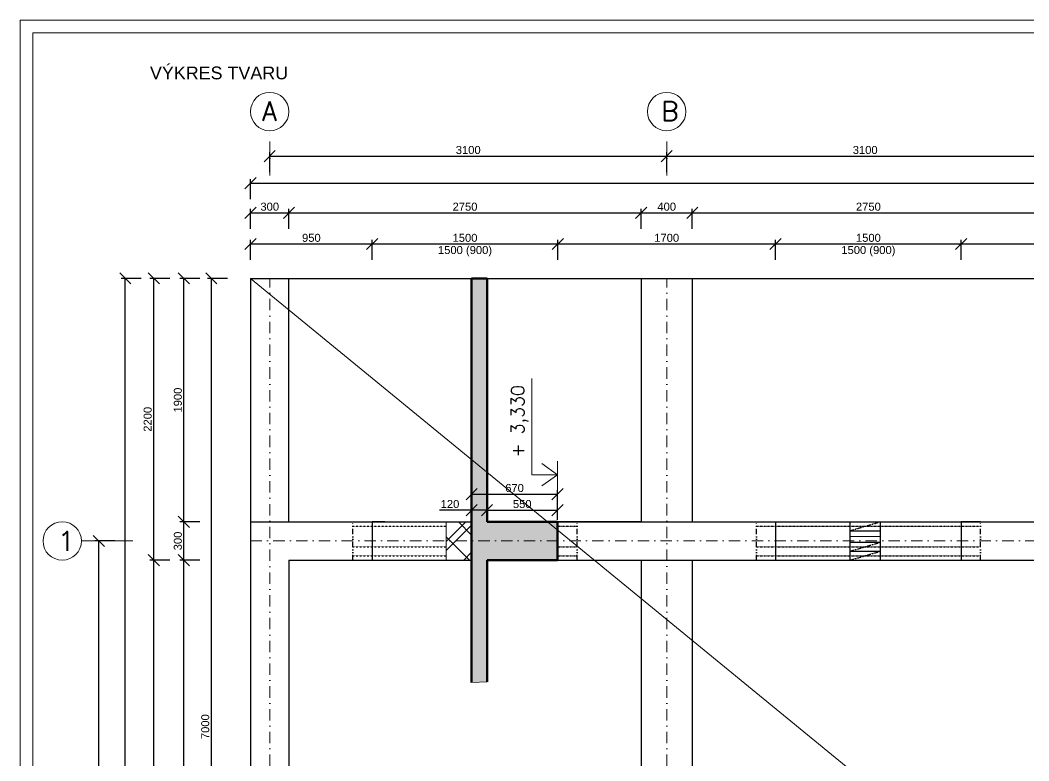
# Model space of a CAD drawing. Header units: millimetres. Extents: x -109904 to 256066, y -215550 to 75535.
# Drawn here: x 161373 to 169250, y 47049 to 52831 of the extents above; entities that cross this region are included whole.
import ezdxf

# ---------------------------------------------------------------- set-up
doc = ezdxf.new("R2010")
doc.units = ezdxf.units.MM
doc.header["$LTSCALE"] = 20
for name, pattern in [('DĚLICÍ', [31.75, 12.7, -6.35, 0, -6.35, 0, -6.35]), ('ČERCHOVANÁ', [25.4, 12.7, -6.35, 0, -6.35]), ('ČERCHOVANÁ2', [12.7, 6.35, -3.175, 0, -3.175])]:
    doc.linetypes.add(name, pattern=pattern)
for name, color, linetype, lineweight in [('izolace', 42, 'IZOLACE', 13), ('Konstrukce', 2, 'Continuous', 25), ('Koty', 4, 'Continuous', 18), ('Osy', 3, 'ČERCHOVANÁ', 18), ('př', 2, 'DĚLICÍ', 25), ('překlady', 2, 'DĚLICÍ', 25), ('přerušení', 6, '__PRERUSENI', 13), ('sklopený řez', 7, 'Continuous', 50), ('šrafy', 7, 'Continuous', 13)]:
    doc.layers.add(name, color=color, linetype=linetype, lineweight=lineweight)
doc.styles.get("Standard").update_dxf_attribs({"font": 'arial.ttf'})
doc.linetypes.add('__PRERUSENI', pattern='A,60,[100,cadkon.shx,S=2.5,R=0,X=0,Y=0],-10', length=70)
doc.linetypes.add('IZOLACE', pattern='A,0.00254,-2.54,[134,ltypeshp.shx,S=2.54,R=0,X=-2.54,Y=0],-5.08,[134,ltypeshp.shx,S=2.54,R=180,X=2.54,Y=0],-2.54', length=10.16254)
doc.dimstyles.new('Kopie Rozmery_1_50 - mensi koty', dxfattribs={"dimscale": 25, "dimtxt": 2.5, "dimasz": 3.5, "dimexe": 1.25, "dimexo": 0.625, "dimtad": 1, "dimdec": 0, "dimtxsty": 'Standard', "dimblk": 'OBLIQUE', "dimcen": 2.5, "dimadec": 0, "dimazin": 0, "dimtfac": 1, "dimtdec": 0, "dimtmove": 0, "dimatfit": 3, "dimldrblk": 'OBLIQUE', "dimfxl": 5, "dimfxlon": 1, "dimarcsym": 0})

# ---------------------------------------------------------------- blocks, each defined once
blk = doc.blocks.new('_Oblique')
at = {"color": 0, "linetype": 'ByBlock', "lineweight": -2}
blk.add_line((-0.5, -0.5), (0.5, 0.5), dxfattribs=at)
blk = doc.blocks.new('*D56')
at = {"layer": 'Defpoints', "color": 0, "lineweight": 50, "transparency": 16777216}
for p in [(165018.5, 49005.8), (164898.5, 48915.3), (165018.5, 48915.3)]:
    blk.add_point(p, dxfattribs=at)
at = {"layer": 'Koty', "color": 0, "lineweight": -2, "transparency": 16777216}
for p, q in [((164898.5, 49005.8), (164647.8, 49005.8)), ((164898.5, 48930.9), (164898.5, 49037.1)), ((165018.5, 49005.8), (164898.5, 49005.8)), ((165018.5, 48930.9), (165018.5, 49037.1))]:
    blk.add_line(p, q, dxfattribs=at)
at = {"layer": 'Koty', "color": 0, "lineweight": -2, "transparency": 16777216, "xscale": 87.5, "yscale": 87.5, "zscale": 87.5, "rotation": 180}
blk.add_blockref('_Oblique', (164898.5, 49005.8), dxfattribs=at)
at = {"layer": 'Koty', "color": 0, "lineweight": -2, "transparency": 16777216, "xscale": 87.5, "yscale": 87.5, "zscale": 87.5}
blk.add_blockref('_Oblique', (165018.5, 49005.8), dxfattribs=at)
at = {"layer": 'Koty', "color": 0, "transparency": 16777216, "insert": (164729.4, 49053.3), "char_height": 62.5, "attachment_point": 5}
blk.add_mtext('120', dxfattribs=at)
blk = doc.blocks.new('*D57')
at = {"layer": 'Defpoints', "color": 0, "lineweight": 50, "transparency": 16777216}
for p in [(165568.5, 49005.8), (165018.5, 48915.3), (165568.5, 48915.3)]:
    blk.add_point(p, dxfattribs=at)
at = {"layer": 'Koty', "color": 0, "lineweight": -2, "transparency": 16777216}
for p, q in [((165018.5, 48930.9), (165018.5, 49037.1)), ((165018.5, 49005.8), (165568.5, 49005.8)), ((165568.5, 48930.9), (165568.5, 49037.1))]:
    blk.add_line(p, q, dxfattribs=at)
at = {"layer": 'Koty', "color": 0, "lineweight": -2, "transparency": 16777216, "xscale": 87.5, "yscale": 87.5, "zscale": 87.5, "rotation": 180}
blk.add_blockref('_Oblique', (165018.5, 49005.8), dxfattribs=at)
at = {"layer": 'Koty', "color": 0, "lineweight": -2, "transparency": 16777216, "xscale": 87.5, "yscale": 87.5, "zscale": 87.5}
blk.add_blockref('_Oblique', (165568.5, 49005.8), dxfattribs=at)
at = {"layer": 'Koty', "color": 0, "transparency": 16777216, "insert": (165293.5, 49053.3), "char_height": 62.5, "attachment_point": 5}
blk.add_mtext('550', dxfattribs=at)
blk = doc.blocks.new('*D58')
at = {"layer": 'Defpoints', "color": 0, "lineweight": 50, "transparency": 16777216}
for p in [(165568.5, 49130.9), (164898.5, 48915.3), (165568.5, 48915.3)]:
    blk.add_point(p, dxfattribs=at)
at = {"layer": 'Koty', "color": 0, "lineweight": -2, "transparency": 16777216}
for p, q in [((164898.5, 49005.9), (164898.5, 49162.2)), ((165568.5, 49005.9), (165568.5, 49162.2)), ((164898.5, 49130.9), (165568.5, 49130.9))]:
    blk.add_line(p, q, dxfattribs=at)
at = {"layer": 'Koty', "color": 0, "lineweight": -2, "transparency": 16777216, "xscale": 87.5, "yscale": 87.5, "zscale": 87.5, "rotation": 180}
blk.add_blockref('_Oblique', (164898.5, 49130.9), dxfattribs=at)
at = {"layer": 'Koty', "color": 0, "lineweight": -2, "transparency": 16777216, "xscale": 87.5, "yscale": 87.5, "zscale": 87.5}
blk.add_blockref('_Oblique', (165568.5, 49130.9), dxfattribs=at)
at = {"layer": 'Koty', "color": 0, "transparency": 16777216, "insert": (165233.5, 49178.5), "char_height": 62.5, "attachment_point": 5}
blk.add_mtext('670', dxfattribs=at)
blk = doc.blocks.new('*D21')
at = {"layer": 'Defpoints', "color": 0, "lineweight": 50, "transparency": 16777216}
for p in [(162865.9, 50815.3), (163449.2, 50815.3), (163449.2, 43815.3)]:
    blk.add_point(p, dxfattribs=at)
at = {"layer": 'Koty', "color": 0, "lineweight": -2, "transparency": 16777216}
for p, q in [((162990.9, 50815.3), (162834.7, 50815.3)), ((162865.9, 43815.3), (162865.9, 50815.3)), ((162990.9, 43815.3), (162834.7, 43815.3))]:
    blk.add_line(p, q, dxfattribs=at)
at = {"layer": 'Koty', "color": 0, "lineweight": -2, "transparency": 16777216, "xscale": 87.5, "yscale": 87.5, "zscale": 87.5}
for p, rotation in [((162865.9, 50815.3), 90), ((162865.9, 43815.3), 270)]:
    blk.add_blockref('_Oblique', p, dxfattribs=dict(at, rotation=rotation))
at = {"layer": 'Koty', "color": 0, "transparency": 16777216, "insert": (162818.4, 47315.3), "char_height": 62.5, "attachment_point": 5, "rotation": 90}
blk.add_mtext('7000', dxfattribs=at)
blk = doc.blocks.new('*D23')
at = {"layer": 'Defpoints', "color": 0, "lineweight": 50, "transparency": 16777216}
for p in [(162651.7, 48615.3), (163749.2, 48615.3), (163449.2, 41615.3)]:
    blk.add_point(p, dxfattribs=at)
at = {"layer": 'Koty', "color": 0, "lineweight": -2, "transparency": 16777216}
for p, q in [((162776.7, 48615.3), (162620.5, 48615.3)), ((162651.7, 41615.3), (162651.7, 48615.3)), ((162776.7, 41615.3), (162620.5, 41615.3))]:
    blk.add_line(p, q, dxfattribs=at)
at = {"layer": 'Koty', "color": 0, "lineweight": -2, "transparency": 16777216, "xscale": 87.5, "yscale": 87.5, "zscale": 87.5}
for p, rotation in [((162651.7, 48615.3), 90), ((162651.7, 41615.3), 270)]:
    blk.add_blockref('_Oblique', p, dxfattribs=dict(at, rotation=rotation))
at = {"layer": 'Koty', "color": 0, "transparency": 16777216, "insert": (162604.2, 45115.3), "char_height": 62.5, "attachment_point": 5, "rotation": 90}
blk.add_mtext('7000', dxfattribs=at)
blk = doc.blocks.new('*D24')
at = {"layer": 'Defpoints', "color": 0, "lineweight": 50, "transparency": 16777216}
for p in [(162651.7, 48915.3), (163749.2, 48915.3), (163749.2, 48615.3)]:
    blk.add_point(p, dxfattribs=at)
at = {"layer": 'Koty', "color": 0, "lineweight": -2, "transparency": 16777216}
for p, q in [((162776.7, 48915.3), (162620.5, 48915.3)), ((162651.7, 48615.3), (162651.7, 48915.3)), ((162776.7, 48615.3), (162620.5, 48615.3))]:
    blk.add_line(p, q, dxfattribs=at)
at = {"layer": 'Koty', "color": 0, "lineweight": -2, "transparency": 16777216, "xscale": 87.5, "yscale": 87.5, "zscale": 87.5}
for p, rotation in [((162651.7, 48915.3), 90), ((162651.7, 48615.3), 270)]:
    blk.add_blockref('_Oblique', p, dxfattribs=dict(at, rotation=rotation))
at = {"layer": 'Koty', "color": 0, "transparency": 16777216, "insert": (162604.2, 48765.3), "char_height": 62.5, "attachment_point": 5, "rotation": 90}
blk.add_mtext('300', dxfattribs=at)
blk = doc.blocks.new('*D25')
at = {"layer": 'Defpoints', "color": 0, "lineweight": 50, "transparency": 16777216}
for p in [(162651.7, 50815.3), (163749.2, 50815.3), (163749.2, 48915.3)]:
    blk.add_point(p, dxfattribs=at)
at = {"layer": 'Koty', "color": 0, "lineweight": -2, "transparency": 16777216}
for p, q in [((162776.7, 50815.3), (162620.5, 50815.3)), ((162651.7, 48915.3), (162651.7, 50815.3)), ((162776.7, 48915.3), (162620.5, 48915.3))]:
    blk.add_line(p, q, dxfattribs=at)
at = {"layer": 'Koty', "color": 0, "lineweight": -2, "transparency": 16777216, "xscale": 87.5, "yscale": 87.5, "zscale": 87.5}
for p, rotation in [((162651.7, 50815.3), 90), ((162651.7, 48915.3), 270)]:
    blk.add_blockref('_Oblique', p, dxfattribs=dict(at, rotation=rotation))
at = {"layer": 'Koty', "color": 0, "transparency": 16777216, "insert": (162604.2, 49865.3), "char_height": 62.5, "attachment_point": 5, "rotation": 90}
blk.add_mtext('1900', dxfattribs=at)
blk = doc.blocks.new('*D26')
at = {"layer": 'Defpoints', "color": 0, "lineweight": 50, "transparency": 16777216}
for p in [(162416.3, 48615.3), (163252.2, 48615.3), (163252.2, 41315.3)]:
    blk.add_point(p, dxfattribs=at)
at = {"layer": 'Koty', "color": 0, "lineweight": -2, "transparency": 16777216}
for p, q in [((162541.3, 48615.3), (162385.1, 48615.3)), ((162416.3, 41315.3), (162416.3, 48615.3)), ((162541.3, 41315.3), (162385.1, 41315.3))]:
    blk.add_line(p, q, dxfattribs=at)
at = {"layer": 'Koty', "color": 0, "lineweight": -2, "transparency": 16777216, "xscale": 87.5, "yscale": 87.5, "zscale": 87.5}
for p, rotation in [((162416.3, 48615.3), 90), ((162416.3, 41315.3), 270)]:
    blk.add_blockref('_Oblique', p, dxfattribs=dict(at, rotation=rotation))
at = {"layer": 'Koty', "color": 0, "transparency": 16777216, "insert": (162368.7, 44965.3), "char_height": 62.5, "attachment_point": 5, "rotation": 90}
blk.add_mtext('7300', dxfattribs=at)
blk = doc.blocks.new('*D27')
at = {"layer": 'Defpoints', "color": 0, "lineweight": 50, "transparency": 16777216}
for p in [(162416.3, 50815.3), (163252.2, 50815.3), (163471.7, 48615.3)]:
    blk.add_point(p, dxfattribs=at)
at = {"layer": 'Koty', "color": 0, "lineweight": -2, "transparency": 16777216}
for p, q in [((162541.3, 50815.3), (162385.1, 50815.3)), ((162416.3, 48615.3), (162416.3, 50815.3)), ((162541.3, 48615.3), (162385.1, 48615.3))]:
    blk.add_line(p, q, dxfattribs=at)
at = {"layer": 'Koty', "color": 0, "lineweight": -2, "transparency": 16777216, "xscale": 87.5, "yscale": 87.5, "zscale": 87.5}
for p, rotation in [((162416.3, 50815.3), 90), ((162416.3, 48615.3), 270)]:
    blk.add_blockref('_Oblique', p, dxfattribs=dict(at, rotation=rotation))
at = {"layer": 'Koty', "color": 0, "transparency": 16777216, "insert": (162368.8, 49715.3), "char_height": 62.5, "attachment_point": 5, "rotation": 90}
blk.add_mtext('2200', dxfattribs=at)
blk = doc.blocks.new('*D43')
at = {"layer": 'Defpoints', "color": 0, "lineweight": 50, "transparency": 16777216}
for p in [(162193.8, 50815.3), (163171.7, 50815.3), (163171.7, 41315.3)]:
    blk.add_point(p, dxfattribs=at)
at = {"layer": 'Koty', "color": 0, "lineweight": -2, "transparency": 16777216}
for p, q in [((162318.8, 50815.3), (162162.6, 50815.3)), ((162193.8, 41315.3), (162193.8, 50815.3)), ((162318.8, 41315.3), (162162.6, 41315.3))]:
    blk.add_line(p, q, dxfattribs=at)
at = {"layer": 'Koty', "color": 0, "lineweight": -2, "transparency": 16777216, "xscale": 87.5, "yscale": 87.5, "zscale": 87.5}
for p, rotation in [((162193.8, 50815.3), 90), ((162193.8, 41315.3), 270)]:
    blk.add_blockref('_Oblique', p, dxfattribs=dict(at, rotation=rotation))
at = {"layer": 'Koty', "color": 0, "transparency": 16777216, "insert": (162146.3, 46065.3), "char_height": 62.5, "attachment_point": 5, "rotation": 90}
blk.add_mtext('9500', dxfattribs=at)
blk = doc.blocks.new('*D44')
at = {"layer": 'Defpoints', "color": 0, "lineweight": 50, "transparency": 16777216}
for p in [(164121.7, 51084), (163171.7, 50815.3), (164121.7, 48915.3)]:
    blk.add_point(p, dxfattribs=at)
at = {"layer": 'Koty', "color": 0, "lineweight": -2, "transparency": 16777216}
for p, q in [((163171.7, 50959), (163171.7, 51115.3)), ((163171.7, 51084), (164121.7, 51084)), ((164121.7, 50959), (164121.7, 51115.3))]:
    blk.add_line(p, q, dxfattribs=at)
at = {"layer": 'Koty', "color": 0, "lineweight": -2, "transparency": 16777216, "xscale": 87.5, "yscale": 87.5, "zscale": 87.5, "rotation": 180}
blk.add_blockref('_Oblique', (163171.7, 51084), dxfattribs=at)
at = {"layer": 'Koty', "color": 0, "lineweight": -2, "transparency": 16777216, "xscale": 87.5, "yscale": 87.5, "zscale": 87.5}
blk.add_blockref('_Oblique', (164121.7, 51084), dxfattribs=at)
at = {"layer": 'Koty', "color": 0, "transparency": 16777216, "insert": (163646.7, 51131.6), "char_height": 62.5, "attachment_point": 5}
blk.add_mtext('950', dxfattribs=at)
blk = doc.blocks.new('*D45')
at = {"layer": 'Defpoints', "color": 0, "lineweight": 50, "transparency": 16777216}
for p in [(167271.7, 51084), (165571.7, 48915.3), (167271.7, 48915.3)]:
    blk.add_point(p, dxfattribs=at)
at = {"layer": 'Koty', "color": 0, "lineweight": -2, "transparency": 16777216}
for p, q in [((165571.7, 50959), (165571.7, 51115.3)), ((165571.7, 51084), (167271.7, 51084)), ((167271.7, 50959), (167271.7, 51115.3))]:
    blk.add_line(p, q, dxfattribs=at)
at = {"layer": 'Koty', "color": 0, "lineweight": -2, "transparency": 16777216, "xscale": 87.5, "yscale": 87.5, "zscale": 87.5, "rotation": 180}
blk.add_blockref('_Oblique', (165571.7, 51084), dxfattribs=at)
at = {"layer": 'Koty', "color": 0, "lineweight": -2, "transparency": 16777216, "xscale": 87.5, "yscale": 87.5, "zscale": 87.5}
blk.add_blockref('_Oblique', (167271.7, 51084), dxfattribs=at)
at = {"layer": 'Koty', "color": 0, "transparency": 16777216, "insert": (166421.7, 51131.6), "char_height": 62.5, "attachment_point": 5}
blk.add_mtext('1700', dxfattribs=at)
blk = doc.blocks.new('*D46')
at = {"layer": 'Defpoints', "color": 0, "lineweight": 50, "transparency": 16777216}
for p in [(173371.7, 51084), (168721.7, 48915.3), (173371.7, 48915.3)]:
    blk.add_point(p, dxfattribs=at)
at = {"layer": 'Koty', "color": 0, "lineweight": -2, "transparency": 16777216}
for p, q in [((168721.7, 50959), (168721.7, 51115.3)), ((168721.7, 51084), (173371.7, 51084)), ((173371.7, 50959), (173371.7, 51115.3))]:
    blk.add_line(p, q, dxfattribs=at)
at = {"layer": 'Koty', "color": 0, "lineweight": -2, "transparency": 16777216, "xscale": 87.5, "yscale": 87.5, "zscale": 87.5, "rotation": 180}
blk.add_blockref('_Oblique', (168721.7, 51084), dxfattribs=at)
at = {"layer": 'Koty', "color": 0, "lineweight": -2, "transparency": 16777216, "xscale": 87.5, "yscale": 87.5, "zscale": 87.5}
blk.add_blockref('_Oblique', (173371.7, 51084), dxfattribs=at)
at = {"layer": 'Koty', "color": 0, "transparency": 16777216, "insert": (171046.7, 51131.6), "char_height": 62.5, "attachment_point": 5}
blk.add_mtext('4650', dxfattribs=at)
blk = doc.blocks.new('*D30')
at = {"layer": 'Defpoints', "color": 0, "lineweight": 50, "transparency": 16777216}
for p in [(168721.7, 51084), (167271.7, 48915.3), (168721.7, 48915.3)]:
    blk.add_point(p, dxfattribs=at)
at = {"layer": 'Koty', "color": 0, "lineweight": -2, "transparency": 16777216}
for p, q in [((167271.7, 50959), (167271.7, 51115.3)), ((167271.7, 51084), (168721.7, 51084)), ((168721.7, 50959), (168721.7, 51115.3))]:
    blk.add_line(p, q, dxfattribs=at)
at = {"layer": 'Koty', "color": 0, "lineweight": -2, "transparency": 16777216, "xscale": 87.5, "yscale": 87.5, "zscale": 87.5, "rotation": 180}
blk.add_blockref('_Oblique', (167271.7, 51084), dxfattribs=at)
at = {"layer": 'Koty', "color": 0, "lineweight": -2, "transparency": 16777216, "xscale": 87.5, "yscale": 87.5, "zscale": 87.5}
blk.add_blockref('_Oblique', (168721.7, 51084), dxfattribs=at)
at = {"layer": 'Koty', "color": 0, "transparency": 16777216, "char_height": 62.5, "attachment_point": 5}
for s, insert in [('1500', (167996.7, 51131.6)), ('1500 (900)', (167996.7, 51027.4))]:
    blk.add_mtext(s, dxfattribs=dict(at, insert=insert))
blk = doc.blocks.new('*D31')
at = {"layer": 'Defpoints', "color": 0, "lineweight": 50, "transparency": 16777216}
for p in [(165571.7, 51084), (164121.7, 48915.3), (165571.7, 48915.3)]:
    blk.add_point(p, dxfattribs=at)
at = {"layer": 'Koty', "color": 0, "lineweight": -2, "transparency": 16777216}
for p, q in [((164121.7, 50959), (164121.7, 51115.3)), ((164121.7, 51084), (165571.7, 51084)), ((165571.7, 50959), (165571.7, 51115.3))]:
    blk.add_line(p, q, dxfattribs=at)
at = {"layer": 'Koty', "color": 0, "lineweight": -2, "transparency": 16777216, "xscale": 87.5, "yscale": 87.5, "zscale": 87.5, "rotation": 180}
blk.add_blockref('_Oblique', (164121.7, 51084), dxfattribs=at)
at = {"layer": 'Koty', "color": 0, "lineweight": -2, "transparency": 16777216, "xscale": 87.5, "yscale": 87.5, "zscale": 87.5}
blk.add_blockref('_Oblique', (165571.7, 51084), dxfattribs=at)
at = {"layer": 'Koty', "color": 0, "transparency": 16777216, "char_height": 62.5, "attachment_point": 5}
for s, insert in [('1500', (164846.7, 51131.6)), ('1500 (900)', (164846.7, 51027.4))]:
    blk.add_mtext(s, dxfattribs=dict(at, insert=insert))
blk = doc.blocks.new('*D65')
at = {"layer": 'Defpoints', "color": 0, "lineweight": 50, "transparency": 16777216}
for p in [(163471.7, 51327.3), (163171.7, 50815.3), (163471.7, 50815.3)]:
    blk.add_point(p, dxfattribs=at)
at = {"layer": 'Koty', "color": 0, "lineweight": -2, "transparency": 16777216}
for p, q in [((163171.7, 51202.3), (163171.7, 51358.6)), ((163471.7, 51202.3), (163471.7, 51358.6)), ((163171.7, 51327.3), (163471.7, 51327.3))]:
    blk.add_line(p, q, dxfattribs=at)
at = {"layer": 'Koty', "color": 0, "lineweight": -2, "transparency": 16777216, "xscale": 87.5, "yscale": 87.5, "zscale": 87.5, "rotation": 180}
blk.add_blockref('_Oblique', (163171.7, 51327.3), dxfattribs=at)
at = {"layer": 'Koty', "color": 0, "lineweight": -2, "transparency": 16777216, "xscale": 87.5, "yscale": 87.5, "zscale": 87.5}
blk.add_blockref('_Oblique', (163471.7, 51327.3), dxfattribs=at)
at = {"layer": 'Koty', "color": 0, "transparency": 16777216, "insert": (163321.7, 51374.9), "char_height": 62.5, "attachment_point": 5}
blk.add_mtext('300', dxfattribs=at)
blk = doc.blocks.new('*D66')
at = {"layer": 'Defpoints', "color": 0, "lineweight": 50, "transparency": 16777216}
for p in [(166221.7, 51327.3), (163471.7, 50815.3), (166221.7, 50815.3)]:
    blk.add_point(p, dxfattribs=at)
at = {"layer": 'Koty', "color": 0, "lineweight": -2, "transparency": 16777216}
for p, q in [((163471.7, 51202.3), (163471.7, 51358.6)), ((166221.7, 51202.3), (166221.7, 51358.6)), ((163471.7, 51327.3), (166221.7, 51327.3))]:
    blk.add_line(p, q, dxfattribs=at)
at = {"layer": 'Koty', "color": 0, "lineweight": -2, "transparency": 16777216, "xscale": 87.5, "yscale": 87.5, "zscale": 87.5, "rotation": 180}
blk.add_blockref('_Oblique', (163471.7, 51327.3), dxfattribs=at)
at = {"layer": 'Koty', "color": 0, "lineweight": -2, "transparency": 16777216, "xscale": 87.5, "yscale": 87.5, "zscale": 87.5}
blk.add_blockref('_Oblique', (166221.7, 51327.3), dxfattribs=at)
at = {"layer": 'Koty', "color": 0, "transparency": 16777216, "insert": (164846.7, 51374.9), "char_height": 62.5, "attachment_point": 5}
blk.add_mtext('2750', dxfattribs=at)
blk = doc.blocks.new('*D67')
at = {"layer": 'Defpoints', "color": 0, "lineweight": 50, "transparency": 16777216}
for p in [(166621.7, 51327.3), (166221.7, 50815.3), (166621.7, 50815.3)]:
    blk.add_point(p, dxfattribs=at)
at = {"layer": 'Koty', "color": 0, "lineweight": -2, "transparency": 16777216}
for p, q in [((166221.7, 51202.3), (166221.7, 51358.6)), ((166621.7, 51202.3), (166621.7, 51358.6)), ((166221.7, 51327.3), (166621.7, 51327.3))]:
    blk.add_line(p, q, dxfattribs=at)
at = {"layer": 'Koty', "color": 0, "lineweight": -2, "transparency": 16777216, "xscale": 87.5, "yscale": 87.5, "zscale": 87.5, "rotation": 180}
blk.add_blockref('_Oblique', (166221.7, 51327.3), dxfattribs=at)
at = {"layer": 'Koty', "color": 0, "lineweight": -2, "transparency": 16777216, "xscale": 87.5, "yscale": 87.5, "zscale": 87.5}
blk.add_blockref('_Oblique', (166621.7, 51327.3), dxfattribs=at)
at = {"layer": 'Koty', "color": 0, "transparency": 16777216, "insert": (166421.7, 51374.9), "char_height": 62.5, "attachment_point": 5}
blk.add_mtext('400', dxfattribs=at)
blk = doc.blocks.new('*D68')
at = {"layer": 'Defpoints', "color": 0, "lineweight": 50, "transparency": 16777216}
for p in [(169371.7, 51327.3), (166621.7, 50815.3), (169371.7, 50815.3)]:
    blk.add_point(p, dxfattribs=at)
at = {"layer": 'Koty', "color": 0, "lineweight": -2, "transparency": 16777216}
for p, q in [((166621.7, 51202.3), (166621.7, 51358.6)), ((169371.7, 51202.3), (169371.7, 51358.6)), ((166621.7, 51327.3), (169371.7, 51327.3))]:
    blk.add_line(p, q, dxfattribs=at)
at = {"layer": 'Koty', "color": 0, "lineweight": -2, "transparency": 16777216, "xscale": 87.5, "yscale": 87.5, "zscale": 87.5, "rotation": 180}
blk.add_blockref('_Oblique', (166621.7, 51327.3), dxfattribs=at)
at = {"layer": 'Koty', "color": 0, "lineweight": -2, "transparency": 16777216, "xscale": 87.5, "yscale": 87.5, "zscale": 87.5}
blk.add_blockref('_Oblique', (169371.7, 51327.3), dxfattribs=at)
at = {"layer": 'Koty', "color": 0, "transparency": 16777216, "insert": (167996.7, 51374.9), "char_height": 62.5, "attachment_point": 5}
blk.add_mtext('2750', dxfattribs=at)
blk = doc.blocks.new('*D74')
at = {"layer": 'Defpoints', "color": 0, "lineweight": 50, "transparency": 16777216}
for p in [(175871.7, 51558.9), (163171.7, 50815.3), (175871.7, 48915.3)]:
    blk.add_point(p, dxfattribs=at)
at = {"layer": 'Koty', "color": 0, "lineweight": -2, "transparency": 16777216}
for p, q in [((163171.7, 51433.9), (163171.7, 51590.2)), ((163171.7, 51558.9), (175871.7, 51558.9)), ((175871.7, 51433.9), (175871.7, 51590.2))]:
    blk.add_line(p, q, dxfattribs=at)
at = {"layer": 'Koty', "color": 0, "lineweight": -2, "transparency": 16777216, "xscale": 87.5, "yscale": 87.5, "zscale": 87.5, "rotation": 180}
blk.add_blockref('_Oblique', (163171.7, 51558.9), dxfattribs=at)
at = {"layer": 'Koty', "color": 0, "lineweight": -2, "transparency": 16777216, "xscale": 87.5, "yscale": 87.5, "zscale": 87.5}
blk.add_blockref('_Oblique', (175871.7, 51558.9), dxfattribs=at)
at = {"layer": 'Koty', "color": 0, "transparency": 16777216, "insert": (169521.7, 51606.5), "char_height": 62.5, "attachment_point": 5}
blk.add_mtext('12700', dxfattribs=at)
blk = doc.blocks.new('*D75')
at = {"layer": 'Defpoints', "color": 0, "lineweight": 50, "transparency": 16777216}
for p in [(166421.7, 51769.9), (163321.7, 50815.3), (166421.7, 50815.3)]:
    blk.add_point(p, dxfattribs=at)
at = {"layer": 'Koty', "color": 0, "lineweight": -2, "transparency": 16777216}
for p, q in [((163321.7, 51644.9), (163321.7, 51801.1)), ((163321.7, 51769.9), (166421.7, 51769.9)), ((166421.7, 51644.9), (166421.7, 51801.1))]:
    blk.add_line(p, q, dxfattribs=at)
at = {"layer": 'Koty', "color": 0, "lineweight": -2, "transparency": 16777216, "xscale": 87.5, "yscale": 87.5, "zscale": 87.5, "rotation": 180}
blk.add_blockref('_Oblique', (163321.7, 51769.9), dxfattribs=at)
at = {"layer": 'Koty', "color": 0, "lineweight": -2, "transparency": 16777216, "xscale": 87.5, "yscale": 87.5, "zscale": 87.5}
blk.add_blockref('_Oblique', (166421.7, 51769.9), dxfattribs=at)
at = {"layer": 'Koty', "color": 0, "transparency": 16777216, "insert": (164871.7, 51817.5), "char_height": 62.5, "attachment_point": 5}
blk.add_mtext('3100', dxfattribs=at)
blk = doc.blocks.new('*D76')
at = {"layer": 'Defpoints', "color": 0, "lineweight": 50, "transparency": 16777216}
for p in [(169521.7, 51769.9), (166421.7, 50815.3), (169521.7, 50815.3)]:
    blk.add_point(p, dxfattribs=at)
at = {"layer": 'Koty', "color": 0, "lineweight": -2, "transparency": 16777216}
for p, q in [((166421.7, 51644.9), (166421.7, 51801.1)), ((166421.7, 51769.9), (169521.7, 51769.9)), ((169521.7, 51644.9), (169521.7, 51801.1))]:
    blk.add_line(p, q, dxfattribs=at)
at = {"layer": 'Koty', "color": 0, "lineweight": -2, "transparency": 16777216, "xscale": 87.5, "yscale": 87.5, "zscale": 87.5, "rotation": 180}
blk.add_blockref('_Oblique', (166421.7, 51769.9), dxfattribs=at)
at = {"layer": 'Koty', "color": 0, "lineweight": -2, "transparency": 16777216, "xscale": 87.5, "yscale": 87.5, "zscale": 87.5}
blk.add_blockref('_Oblique', (169521.7, 51769.9), dxfattribs=at)
at = {"layer": 'Koty', "color": 0, "transparency": 16777216, "insert": (167971.7, 51817.5), "char_height": 62.5, "attachment_point": 5}
blk.add_mtext('3100', dxfattribs=at)
blk = doc.blocks.new('*D79')
at = {"layer": 'Defpoints', "color": 0, "lineweight": 50, "transparency": 16777216}
for p in [(161987.6, 48765.3), (163171.7, 48765.3), (163171.7, 41465.3)]:
    blk.add_point(p, dxfattribs=at)
at = {"layer": 'Koty', "color": 0, "lineweight": -2, "transparency": 16777216}
for p, q in [((162112.6, 48765.3), (161956.3, 48765.3)), ((161987.6, 41465.3), (161987.6, 48765.3)), ((162112.6, 41465.3), (161956.3, 41465.3))]:
    blk.add_line(p, q, dxfattribs=at)
at = {"layer": 'Koty', "color": 0, "lineweight": -2, "transparency": 16777216, "xscale": 87.5, "yscale": 87.5, "zscale": 87.5}
for p, rotation in [((161987.6, 48765.3), 90), ((161987.6, 41465.3), 270)]:
    blk.add_blockref('_Oblique', p, dxfattribs=dict(at, rotation=rotation))
at = {"layer": 'Koty', "color": 0, "transparency": 16777216, "insert": (161940, 45115.3), "char_height": 62.5, "attachment_point": 5, "rotation": 90}
blk.add_mtext('7300', dxfattribs=at)

msp = doc.modelspace()

# ---------------------------------------------------------------- hatches: boundary and pattern name
at = {"layer": 'šrafy'}
h = msp.add_hatch(dxfattribs=at)
h.set_pattern_fill('BETON ZELEZOVY', color=256, scale=50)
h.set_pattern_definition([(45, (11675.3, 23496.06), (-176.7767, 176.7767), []), (45, (11746, 23496.06), (-176.7767, 176.7767), []), (45, (11887.43, 23496.06), (-106.066, 247.48737), [100, -50, 0, -50])])
h.paths.add_polyline_path([(165018.522, 44065.429), (164898.522, 44061.424), (164898.522, 41615.317), (165018.522, 41615.317)])
h.paths.add_polyline_path([(163471.67, 45923.156), (163471.67, 46043.156), (163171.67, 46043.156), (163171.67, 45373.156), (163471.67, 45373.156)])
h.paths.add_polyline_path([(166221.67, 46043.156), (163471.67, 46043.156), (163471.67, 45923.156), (166221.67, 45922.36)])
h.paths.add_polyline_path([(166621.67, 45923.156), (166621.67, 46043.156), (166221.67, 46043.156), (166221.67, 45373.156), (166621.67, 45373.156)])
h.paths.add_polyline_path([(169371.67, 46043.156), (166621.67, 46043.156), (166621.67, 45923.156), (169371.67, 45920.625)])
h.paths.add_polyline_path([(169671.67, 45920.625), (169671.67, 46043.156), (169371.67, 46043.156), (169371.67, 45373.156), (169671.67, 45373.156)])
h.paths.add_polyline_path([(172446.67, 46043.156), (169671.67, 46043.156), (169671.67, 45920.625), (172446.67, 45923.156)])
h.paths.add_polyline_path([(172796.67, 45923.156), (172796.67, 46043.156), (172446.67, 46043.156), (172446.67, 45323.156), (172796.67, 45323.156)])
h.paths.add_polyline_path([(175571.67, 46043.156), (172796.67, 46043.156), (172796.67, 45923.156), (175571.67, 45923.156)])
h.paths.add_polyline_path([(175871.67, 46043.156), (175571.67, 46043.156), (175571.67, 45373.156), (175871.67, 45373.156)])
h.paths.add_polyline_path([(165568.522, 41615.317), (165018.522, 41615.317), (164898.522, 41615.317), (164898.522, 41315.317), (165568.522, 41315.317)])
h.paths.add_polyline_path([(165568.522, 48915.317), (165018.522, 48915.317), (165018.522, 50815.317), (164898.522, 50815.317), (164898.522, 48915.317), (164898.522, 48615.317), (165568.522, 48615.317)])
h.paths.add_polyline_path([(165018.522, 48615.317), (164898.522, 48615.317), (164898.522, 47661.312), (165018.522, 47665.317)])
h = msp.add_hatch(dxfattribs=at)
h.set_pattern_fill('ZDIVO STREDNI PEVNOSTI', color=256, scale=50)
h.set_pattern_definition([(45, (135090.48, 66103.61), (-141.42136, 141.42136), []), (45, (135161.2, 66103.61), (-141.42136, 141.42136), []), (135, (135090.48, 66103.61), (-106.066, -106.066), [])])
h.paths.add_polyline_path([(163471.67, 46043.156), (163471.67, 46443.156), (163171.67, 46443.156), (163171.67, 46043.156)])
h.paths.add_polyline_path([(175871.67, 46443.156), (175571.67, 46443.156), (175571.67, 46043.156), (175871.67, 46043.156)])
h.paths.add_polyline_path([(164898.522, 41315.317), (164898.522, 41615.317), (164570.291, 41615.317), (164570.291, 41315.317)])
h.paths.add_polyline_path([(164898.522, 48615.317), (164898.522, 48915.317), (164699.842, 48915.317), (164699.842, 48615.317)])
h.paths.add_polyline_path([(175571.67, 44973.156), (175871.67, 44973.156), (175871.67, 45373.156), (175571.67, 45373.156)])
h.paths.add_polyline_path([(163171.67, 44973.156), (163471.67, 44973.156), (163471.67, 45373.156), (163171.67, 45373.156)])

# ---------------------------------------------------------------- linework, layer by layer
at = {"layer": 'izolace', "linetype": 'IZOLACE', "ltscale": 0.003}
msp.add_line((167853.321, 48800.317), (168091.321, 48800.317), dxfattribs=at)
at = {"layer": 'Konstrukce'}
for p, q in [((163171.67, 50815.317), (164898.522, 50815.317)), ((163171.67, 50815.317), (163171.67, 48915.317)), ((163471.67, 48915.317), (163471.67, 50815.317)), ((165018.522, 50815.317), (169671.67, 50815.317)), ((166221.67, 50815.317), (166221.67, 48915.317)), ((166421.67, 50815.317), (169521.67, 50815.317)), ((166621.67, 50815.317), (166621.67, 48915.317)), ((163171.67, 48915.317), (164898.522, 48915.317)), ((163171.67, 48915.317), (164898.522, 48915.317)), ((163171.67, 48915.317), (163171.67, 43815.317)), ((163171.67, 48915.317), (163321.67, 48915.317)), ((163321.67, 48915.317), (164898.522, 48915.317)), ((164221.67, 48915.317), (164121.67, 48915.317)), ((164121.67, 48915.317), (164121.67, 48615.317)), ((165491.862, 48915.317), (170371.67, 48915.317)), ((165491.862, 48915.317), (169671.67, 48915.317)), ((165491.862, 48915.317), (166421.67, 48915.317)), ((165721.67, 48915.317), (165571.67, 48915.317)), ((165571.67, 48915.317), (165571.67, 48615.317)), ((166221.67, 48915.317), (165721.67, 48915.317)), ((166621.67, 48915.317), (167121.67, 48915.317)), ((167121.67, 48915.317), (167271.67, 48915.317)), ((167271.67, 48915.317), (167271.67, 48615.317)), ((167853.321, 48615.317), (167853.321, 48915.317)), ((168091.321, 48615.317), (168091.321, 48915.317)), ((168871.67, 48915.317), (168721.67, 48915.317)), ((168721.67, 48915.317), (168721.67, 48615.317)), ((167853.321, 48845.317), (168091.321, 48845.317)), ((167853.321, 48755.317), (168091.321, 48755.317)), ((167853.321, 48685.317), (168091.321, 48685.317)), ((163471.67, 48615.317), (164898.522, 48615.317)), ((163471.67, 48615.317), (164898.522, 48615.317)), ((163471.67, 48615.317), (163471.67, 46043.156)), ((165568.522, 48615.317), (170371.67, 48615.317)), ((165568.522, 48615.317), (169671.67, 48615.317)), ((166221.67, 48615.317), (166221.67, 46043.156)), ((166621.67, 48615.317), (166621.67, 46043.156))]:
    msp.add_line(p, q, dxfattribs=at)
at = {"layer": 'Koty'}
msp.add_line((165568.522, 49165.472), (165568.522, 49388.934), dxfattribs=at)
at = {"layer": 'Osy', "ltscale": 0.35}
for p, q in [((163321.67, 51617.79), (163321.67, 51967.79)), ((166421.67, 51617.79), (166421.67, 51967.79)), ((163321.67, 41315.222), (163321.67, 50815.317)), ((166422.125, 41315.313), (166421.67, 50815.317)), ((163171.67, 48765.317), (175871.67, 48765.317))]:
    msp.add_line(p, q, dxfattribs=at)
at = {"layer": 'Osy', "linetype": 'Continuous', "ltscale": 0.35}
msp.add_line((162251.382, 48765.317), (161851.382, 48765.317), dxfattribs=at)
at = {"layer": 'př', "ltscale": 0.16}
for p, q in [((163971.67, 48615.317), (163971.67, 48915.317)), ((165721.67, 48615.317), (165721.67, 48915.317)), ((167121.67, 48615.317), (167121.67, 48915.317)), ((168871.67, 48615.317), (168871.67, 48915.317))]:
    msp.add_line(p, q, dxfattribs=at)
at = {"layer": 'překlady', "linetype": 'ČERCHOVANÁ2', "ltscale": 0.009}
for p, q in [((167853.321, 48845.317), (168091.321, 48915.317)), ((163971.67, 48880.317), (164699.842, 48880.317)), ((165568.522, 48880.317), (165721.67, 48880.317)), ((167121.67, 48880.317), (167849.842, 48880.317)), ((167849.842, 48880.317), (168871.67, 48880.317)), ((163971.67, 48720.317), (164699.842, 48720.317)), ((165568.522, 48720.317), (165721.67, 48720.317)), ((167121.67, 48720.317), (167849.842, 48720.317)), ((167849.842, 48720.317), (168871.67, 48720.317)), ((167853.321, 48685.317), (168091.321, 48755.317)), ((167853.321, 48615.317), (168091.321, 48685.317)), ((163971.67, 48650.317), (164699.842, 48650.317)), ((165568.522, 48650.317), (165721.67, 48650.317)), ((167121.67, 48650.317), (167849.842, 48650.317)), ((167849.842, 48650.317), (168871.67, 48650.317))]:
    msp.add_line(p, q, dxfattribs=at)
at = {"layer": 'přerušení', "ltscale": 0.0855}
for p, q in [((164699.842, 48615.317), (164699.842, 48915.317)), ((165018.522, 47665.317), (164898.522, 47661.312))]:
    msp.add_line(p, q, dxfattribs=at)
at = {"layer": 'sklopený řez'}
for p, q in [((164898.522, 47661.312), (164898.522, 50815.317)), ((165018.522, 50815.317), (164898.522, 50815.317)), ((165018.522, 48915.317), (165018.522, 50815.317)), ((165568.522, 48915.317), (165018.522, 48915.317)), ((165568.522, 48915.317), (165568.522, 48615.317)), ((165018.522, 47665.317), (165018.522, 48615.317)), ((165568.522, 48615.317), (165018.522, 48615.317))]:
    msp.add_line(p, q, dxfattribs=at)
at = {"layer": 'šrafy'}
for p, q in [((163171.67, 50815.317), (175871.67, 40415.317)), ((165368.522, 49282.758), (165368.522, 50032.758)), ((165568.522, 49282.758), (165445.649, 49368.795)), ((165568.522, 49282.758), (165368.522, 49282.758)), ((165568.522, 49282.758), (165445.649, 49196.722))]:
    msp.add_line(p, q, dxfattribs=at)
for points in [[(182372.87, 37981.34), (161372.87, 37981.34), (161372.87, 52831.34), (182372.87, 52831.34)], [(182272.87, 38081.34), (161472.87, 38081.34), (161472.87, 52731.34), (182272.87, 52731.34)]]:
    msp.add_lwpolyline(points, close=True, dxfattribs=at)
for centre in [(163321.67, 52117.79), (166421.67, 52117.79), (161701.382, 48765.317)]:
    msp.add_circle(centre, 150, dxfattribs=at)

# ---------------------------------------------------------------- texts
at = {"layer": 'Koty', "insert": (162386.449, 52469.42), "char_height": 100, "attachment_point": 1}
msp.add_mtext_dynamic_manual_height_columns('VÝKRES TVARU', width=3479.81424, gutter_width=12.5, heights=[0], dxfattribs=at)
at = {"layer": 'šrafy', "char_height": 150, "attachment_point": 1}
for s, insert in [('{\\Fromans|c238;A}', (163261.194, 52196.263)), ('{\\Fromans|c238;B}', (166378.907, 52196.263)), ('{\\Fromans|c238;1}', (161668.026, 48838.544))]:
    msp.add_mtext_dynamic_manual_height_columns(s, width=865.92385, gutter_width=12.5, heights=[0], dxfattribs=dict(at, insert=insert))
at = {"layer": 'šrafy', "insert": (165208.311, 49316.937), "char_height": 100, "attachment_point": 1, "rotation": 90}
msp.add_mtext_dynamic_manual_height_columns('\\pxi-3,l4,t4;{\\Fromans|c238;+ 3,330}', width=1004.51212, gutter_width=12.5, heights=[0], dxfattribs=at)

# ---------------------------------------------------------------- dimensions: what is measured, and where the dimension line sits
at = {"layer": 'Koty'}
for base, p1, p2, picture, middle in [((166421.67, 51769.898), (163321.67, 50815.317), (166421.67, 50815.317), '*D75', (164871.67, 51817.456)), ((175871.67, 51558.918), (163171.67, 50815.317), (175871.67, 48915.317), '*D74', (169521.67, 51606.454)), ((163471.67, 51327.33), (163171.67, 50815.317), (163471.67, 50815.317), '*D65', (163321.67, 51374.887)), ((164121.67, 51084.022), (163171.67, 50815.317), (164121.67, 48915.317), '*D44', (163646.67, 51131.558)), ((165568.522, 49130.935), (164898.522, 48915.317), (165568.522, 48915.317), '*D58', (165233.522, 49178.471))]:
    dim = msp.add_linear_dim(base=base, p1=p1, p2=p2, dimstyle='Kopie Rozmery_1_50 - mensi koty', dxfattribs=at)
    dim.commit()
    dim.dimension.update_dxf_attribs({"geometry": picture, "text_midpoint": middle})
for base, p1, p2, picture, middle in [((169521.67, 51769.898), (166421.67, 50815.317), (169521.67, 50815.317), '*D76', (167971.67, 51817.456)), ((166221.67, 51327.33), (163471.67, 50815.317), (166221.67, 50815.317), '*D66', (164846.67, 51374.865)), ((166621.67, 51327.33), (166221.67, 50815.317), (166621.67, 50815.317), '*D67', (166421.67, 51374.865)), ((169371.67, 51327.33), (166621.67, 50815.317), (169371.67, 50815.317), '*D68', (167996.67, 51374.865)), ((167271.67, 51084.022), (165571.67, 48915.317), (167271.67, 48915.317), '*D45', (166421.67, 51131.558)), ((173371.67, 51084.022), (168721.67, 48915.317), (173371.67, 48915.317), '*D46', (171046.67, 51131.558)), ((165568.522, 49005.808), (165018.522, 48915.317), (165568.522, 48915.317), '*D57', (165293.522, 49053.344))]:
    dim = msp.add_linear_dim(base=base, p1=p1, p2=p2, dimstyle='Kopie Rozmery_1_50 - mensi koty', override={"dimtmove": 1}, dxfattribs=at)
    dim.commit()
    dim.dimension.update_dxf_attribs({"geometry": picture, "text_midpoint": middle})
for base, p1, p2, picture, middle in [((165571.67, 51084.022), (164121.67, 48915.317), (165571.67, 48915.317), '*D31', (164846.67, 51084.022)), ((168721.67, 51084.022), (167271.67, 48915.317), (168721.67, 48915.317), '*D30', (167996.67, 51084.022))]:
    dim = msp.add_linear_dim(base=base, p1=p1, p2=p2, text='1500\\X1500 (900)', dimstyle='Kopie Rozmery_1_50 - mensi koty', override={"dimtmove": 1}, dxfattribs=at)
    dim.commit()
    dim.dimension.update_dxf_attribs({"geometry": picture, "text_midpoint": middle})
for base, p1, p2, picture, middle in [((162193.807, 50815.317), (163171.67, 41315.317), (163171.67, 50815.317), '*D43', (162146.271, 46065.317)), ((161987.597, 48765.317), (163171.67, 41465.317), (163171.67, 48765.317), '*D79', (161940.04, 45115.317)), ((162416.303, 48615.317), (163252.246, 41315.317), (163252.246, 48615.317), '*D26', (162368.746, 44965.317))]:
    dim = msp.add_linear_dim(base=base, p1=p1, p2=p2, angle=90, dimstyle='Kopie Rozmery_1_50 - mensi koty', dxfattribs=at)
    dim.commit()
    dim.dimension.update_dxf_attribs({"geometry": picture, "text_midpoint": middle})
for base, p1, p2, picture, middle in [((162416.303, 50815.317), (163471.67, 48615.317), (163252.246, 50815.317), '*D27', (162368.767, 49715.317)), ((162651.716, 50815.317), (163749.241, 48915.317), (163749.241, 50815.317), '*D25', (162604.181, 49865.317)), ((162865.919, 50815.317), (163449.241, 43815.317), (163449.241, 50815.317), '*D21', (162818.383, 47315.317)), ((162651.716, 48915.317), (163749.241, 48615.317), (163749.241, 48915.317), '*D24', (162604.159, 48765.317)), ((162651.716, 48615.317), (163449.241, 41615.317), (163749.241, 48615.317), '*D23', (162604.181, 45115.317))]:
    dim = msp.add_linear_dim(base=base, p1=p1, p2=p2, angle=90, dimstyle='Kopie Rozmery_1_50 - mensi koty', override={"dimtmove": 1}, dxfattribs=at)
    dim.commit()
    dim.dimension.update_dxf_attribs({"geometry": picture, "text_midpoint": middle})
dim = msp.add_linear_dim(base=(165018.522, 49005.808), p1=(164898.522, 48915.317), p2=(165018.522, 48915.317), dimstyle='Kopie Rozmery_1_50 - mensi koty', dxfattribs=at)
dim.commit()
dim.dimension.update_dxf_attribs({"geometry": '*D56', "text_midpoint": (164729.401, 49005.808), "dimtype": 160})

doc.saveas('drawing.dxf')
